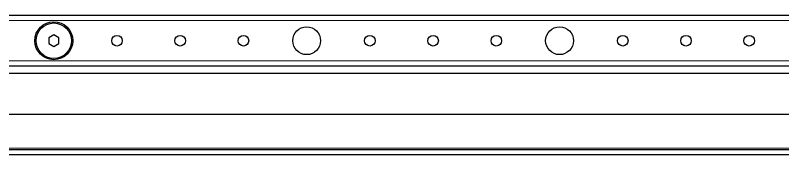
# Model space of a CAD drawing. Header units: millimetres. Extents: x -842 to 1891, y -262 to 1017.
# Drawn here: x 1263.6 to 1567, y -117.7 to -62.7 of the extents above; entities that cross this region are included whole.
import ezdxf

# ---------------------------------------------------------------- set-up
doc = ezdxf.new("R2010")
doc.units = ezdxf.units.MM

msp = doc.modelspace()

# ---------------------------------------------------------------- linework, layer by layer
at = {"color": 7, "linetype": 'Continuous', "lineweight": 25}
for p, q in [((1641.29, -62.71), (861.29, -62.71)), ((1278.79, -70.4), (1276.79, -71.55)), ((1276.79, -71.55), (1276.79, -73.86)), ((1280.79, -71.55), (1278.79, -70.4)), ((1280.79, -73.86), (1280.79, -71.55)), ((1276.79, -73.86), (1278.79, -75.01)), ((1278.79, -75.01), (1280.79, -73.86)), ((1641.29, -82.71), (861.29, -82.71)), ((1641.29, -85.71), (834.79, -85.71)), ((834.79, -101.71), (1722.79, -101.71)), ((784.09, -115.71), (1773.49, -115.71)), ((784.09, -117.71), (1773.49, -117.71))]:
    msp.add_line(p, q, dxfattribs=at)
at = {"color": 8, "linetype": 'Continuous', "lineweight": 18}
for p, q in [((1641.29, -64.71), (861.29, -64.71)), ((1641.29, -80.71), (861.29, -80.71)), ((1669.82, -115.11), (887.76, -115.11))]:
    msp.add_line(p, q, dxfattribs=at)
at = {"color": 7, "linetype": 'Continuous', "lineweight": 25}
for centre, radius in [((1278.79, -72.71), 7.5), ((1278.79, -72.71), 7), ((1378.79, -72.71), 5.5), ((1478.79, -72.71), 5.5), ((1303.79, -72.71), 2.1), ((1328.79, -72.71), 2.1), ((1353.79, -72.71), 2.1), ((1403.79, -72.71), 2.1), ((1428.79, -72.71), 2.1), ((1453.79, -72.71), 2.1), ((1503.79, -72.71), 2.1), ((1528.79, -72.71), 2.1), ((1553.79, -72.71), 2.1)]:
    msp.add_circle(centre, radius, dxfattribs=at)

doc.saveas('drawing.dxf')
